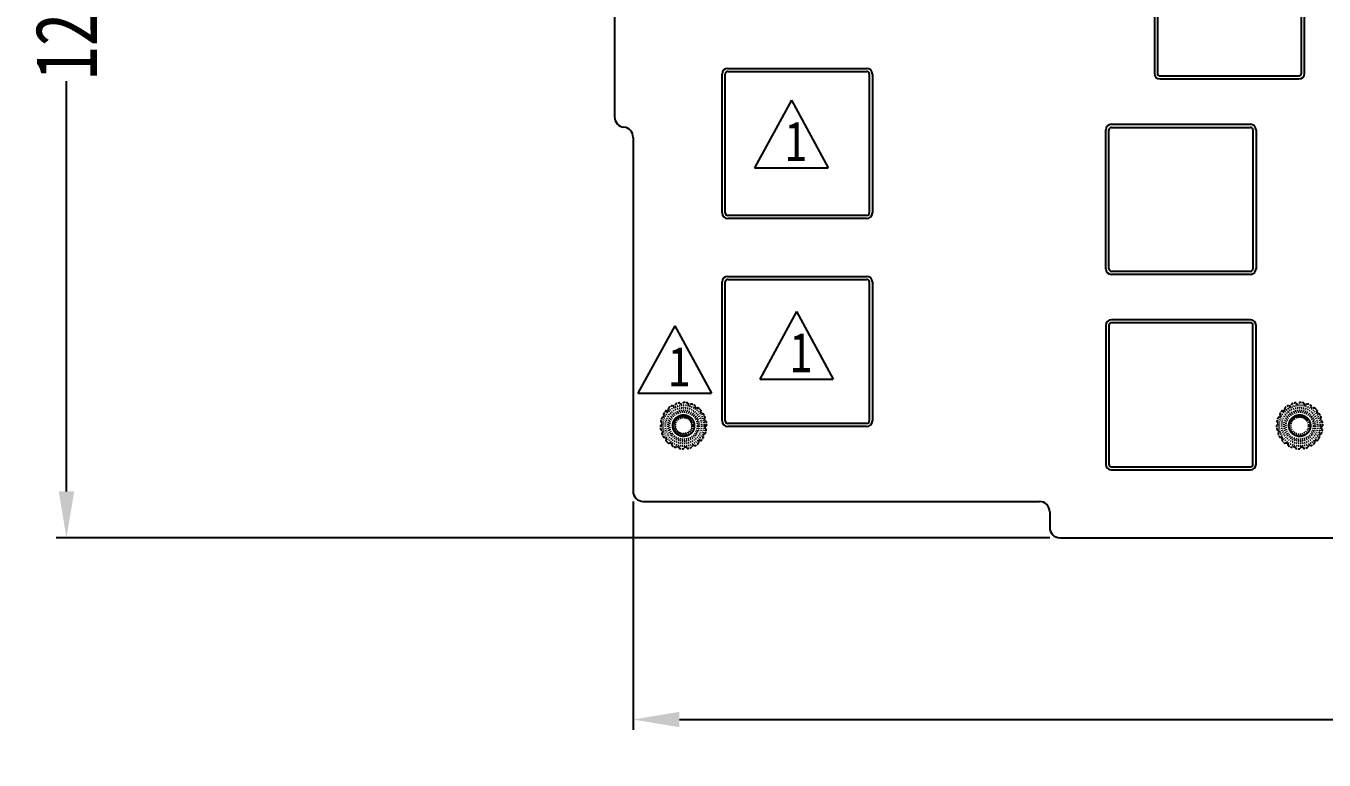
# Model space of a CAD drawing. Header units: inches. Extents: x 87 to 1202, y -45 to 350.
# Drawn here: x 712.7 to 838.8, y 121.7 to 193.1 of the extents above; entities that cross this region are included whole.
import ezdxf

# ---------------------------------------------------------------- set-up
doc = ezdxf.new("R2010")
doc.units = ezdxf.units.IN
doc.header["$LTSCALE"] = 0.909449
doc.header["$MEASUREMENT"] = 0
doc.header["$PDMODE"] = 3
doc.header["$PDSIZE"] = 0.3125
doc.linetypes.add('HIDDEN', pattern=[0.2, 0.1, -0.1])
doc.linetypes.add('PHANTOM', pattern=[0.8, 0.45, -0.05, 0.1, -0.05, 0.1, -0.05])
doc.layers.get('0').update_dxf_attribs({"linetype": 'CONTINUOUS'})
doc.layers.get('Defpoints').update_dxf_attribs({"linetype": 'CONTINUOUS'})
doc.layers.add('DEFAULT_2', color=8, linetype='HIDDEN')
doc.layers.add('DEFAULT_3', color=7, linetype='PHANTOM')
doc.styles.get("Standard").update_dxf_attribs({"font": 'txt', "width": 0.8})
doc.dimstyles.get("Standard").update_dxf_attribs({"dimtxt": 6, "dimasz": 4.5, "dimexe": 1, "dimexo": 1, "dimgap": 0.09, "dimtad": 0, "dimzin": 1, "dimdsep": 46, "dimtxsty": 'STANDARD', "dimcen": 0.09, "dimclrd": 5, "dimclre": 5, "dimclrt": 1, "dimadec": 0, "dimazin": 0, "dimtp": 0.01, "dimtm": 0.01, "dimtfac": 1, "dimtofl": 0, "dimtmove": 0, "dimatfit": 3, "dimfxl": 1, "dimtolj": 1, "dimtzin": 4, "dimarcsym": 0})

# ---------------------------------------------------------------- blocks, each defined once
blk = doc.blocks.new('*D9')
at = {"layer": 'DEFAULT_3', "color": 3, "linetype": 'ByBlock', "lineweight": -2}
for p, q in [((771.66, 146.84), (771.66, 124.64)), ((1125.28, 142.61), (1125.28, 124.64)), ((776.16, 125.64), (918.75, 125.64)), ((1120.78, 125.64), (956.53, 125.64))]:
    blk.add_line(p, q, dxfattribs=at)
at = {"layer": 'DEFAULT_3', "color": 3, "linetype": 'ByBlock'}
for points in [[(776.16, 126.39), (776.16, 124.89), (771.66, 125.64)], [(1120.78, 126.39), (1120.78, 124.89), (1125.28, 125.64)]]:
    blk.add_solid(points, dxfattribs=at)
at = {"layer": 'Defpoints', "color": 0, "linetype": 'ByBlock'}
for p in [(771.66, 147.84), (1125.28, 143.61), (771.66, 125.64)]:
    blk.add_point(p, dxfattribs=at)
at = {"layer": 'DEFAULT_3', "color": 3, "linetype": 'ByBlock', "insert": (937.64, 125.64), "char_height": 6, "attachment_point": 5}
blk.add_mtext('\\A1;353.62%%P0.1', dxfattribs=at)
blk = doc.blocks.new('*D10')
at = {"layer": 'DEFAULT_3', "color": 3, "linetype": 'ByBlock', "lineweight": -2}
for p, q in [((811.15, 266.68), (715.59, 266.68)), ((716.59, 262.18), (716.59, 223.87)), ((716.59, 147.81), (716.59, 187.69)), ((812.15, 143.31), (715.59, 143.31))]:
    blk.add_line(p, q, dxfattribs=at)
at = {"layer": 'DEFAULT_3', "color": 3, "linetype": 'ByBlock'}
for points in [[(715.84, 262.18), (717.34, 262.18), (716.59, 266.68)], [(715.84, 147.81), (717.34, 147.81), (716.59, 143.31)]]:
    blk.add_solid(points, dxfattribs=at)
at = {"layer": 'Defpoints', "color": 0, "linetype": 'ByBlock'}
for p in [(812.15, 266.68), (716.59, 143.31), (813.15, 143.31)]:
    blk.add_point(p, dxfattribs=at)
at = {"layer": 'DEFAULT_3', "color": 3, "linetype": 'ByBlock', "insert": (716.59, 205.78), "char_height": 6, "attachment_point": 5, "rotation": 90}
blk.add_mtext('\\A1;123.37%%P0.1', dxfattribs=at)

msp = doc.modelspace()

# ---------------------------------------------------------------- linework, layer by layer
at = {"color": 7, "linetype": 'Continuous'}
for p, q in [((769.859, 232.233), (769.859, 184.227)), ((822.316, 201.961), (822.316, 188.461)), ((822.616, 201.961), (822.616, 188.461)), ((836.616, 188.461), (836.616, 201.961)), ((836.916, 188.461), (836.916, 201.961)), ((780.313, 174.897), (780.313, 188.397)), ((780.613, 174.897), (780.613, 188.397)), ((780.863, 188.947), (794.363, 188.947)), ((780.863, 188.647), (794.363, 188.647)), ((794.613, 188.397), (794.613, 174.897)), ((794.913, 188.397), (794.913, 174.897)), ((822.866, 188.211), (836.366, 188.211)), ((822.866, 187.911), (836.366, 187.911)), ((817.601, 169.461), (817.601, 182.961)), ((817.901, 169.461), (817.901, 182.961)), ((818.151, 183.511), (831.651, 183.511)), ((818.151, 183.211), (831.651, 183.211)), ((831.901, 182.961), (831.901, 169.461)), ((832.201, 182.961), (832.201, 169.461)), ((771.659, 182.237), (771.659, 147.841)), ((794.363, 174.647), (780.863, 174.647)), ((794.363, 174.347), (780.863, 174.347)), ((831.651, 169.211), (818.151, 169.211)), ((780.313, 154.677), (780.313, 168.177)), ((780.613, 154.677), (780.613, 168.177)), ((780.863, 168.727), (794.363, 168.727)), ((780.863, 168.427), (794.363, 168.427)), ((794.613, 168.177), (794.613, 154.677)), ((794.913, 168.177), (794.913, 154.677)), ((831.651, 168.911), (818.151, 168.911)), ((831.651, 164.511), (818.151, 164.511)), ((831.651, 164.211), (818.151, 164.211)), ((817.601, 163.961), (817.601, 150.461)), ((817.901, 163.961), (817.901, 150.461)), ((831.901, 150.461), (831.901, 163.961)), ((832.201, 150.461), (832.201, 163.961)), ((794.363, 154.427), (780.863, 154.427)), ((794.363, 154.127), (780.863, 154.127)), ((818.151, 150.211), (831.651, 150.211)), ((818.151, 149.911), (831.651, 149.911)), ((772.659, 146.841), (811.145, 146.841)), ((812.145, 145.841), (812.145, 144.311)), ((813.145, 143.311), (877.03, 143.311))]:
    msp.add_line(p, q, dxfattribs=at)
for p, q in [((787.042, 185.84), (783.463, 179.264)), ((787.042, 185.84), (790.62, 179.264)), ((783.463, 179.264), (790.62, 179.264)), ((787.537, 165.308), (783.959, 158.731)), ((787.537, 165.308), (791.115, 158.731)), ((775.703, 163.931), (772.124, 157.354)), ((775.703, 163.931), (779.281, 157.354)), ((783.959, 158.731), (791.115, 158.731)), ((772.124, 157.354), (779.281, 157.354))]:
    msp.add_line(p, q)
for centre, radius, start, end in [((780.863, 188.397), 0.55, 90, 180), ((780.863, 188.397), 0.25, 90, 180), ((794.363, 188.397), 0.55, 0, 90), ((794.363, 188.397), 0.25, 0, 90), ((822.866, 188.461), 0.55, 180.00002, 269.99998), ((822.866, 188.461), 0.25, 179.99997, 269.99997), ((836.366, 188.461), 0.55, 270.00002, 359.99998), ((836.366, 188.461), 0.25, 269.99997, 0), ((770.859, 184.227), 1, 180, 264.26083), ((770.659, 182.237), 1, 0, 84.26083), ((818.151, 182.961), 0.55, 90, 180), ((818.151, 182.961), 0.25, 90, 180), ((831.651, 182.961), 0.55, 0, 90), ((831.651, 182.961), 0.25, 0, 90), ((780.863, 174.897), 0.55, 180, 270), ((780.863, 174.897), 0.25, 180, 270), ((794.363, 174.897), 0.55, 270, 0), ((794.363, 174.897), 0.25, 270, 0), ((818.151, 169.461), 0.55, 180, 270), ((818.151, 169.461), 0.25, 180, 270), ((831.651, 169.461), 0.55, 270, 0), ((831.651, 169.461), 0.25, 270, 0), ((780.863, 168.177), 0.55, 90, 180), ((780.863, 168.177), 0.25, 90, 180), ((794.363, 168.177), 0.55, 0, 90), ((794.363, 168.177), 0.25, 0, 90), ((818.151, 163.961), 0.55, 90.00002, 179.99998), ((818.151, 163.961), 0.25, 89.99997, 179.99997), ((831.651, 163.961), 0.55, 0.00002, 89.99998), ((831.651, 163.961), 0.25, 0, 89.99997), ((780.863, 154.677), 0.55, 180, 270), ((780.863, 154.677), 0.25, 180, 270), ((794.363, 154.677), 0.55, 270, 0), ((794.363, 154.677), 0.25, 270, 0), ((818.151, 150.461), 0.55, 180.00002, 269.99998), ((818.151, 150.461), 0.25, 179.99997, 269.99997), ((831.651, 150.461), 0.55, 270.00002, 359.99998), ((831.651, 150.461), 0.25, 269.99997, 0), ((772.659, 147.841), 1, 180, 270), ((811.145, 145.841), 1, 0, 90), ((813.145, 144.311), 1, 180, 270)]:
    msp.add_arc(centre, radius, start, end, dxfattribs=at)
at = {"layer": 'DEFAULT_2', "color": 8, "linetype": 'HIDDEN'}
for p, q in [((774.626, 155.292), (774.668, 155.17)), ((774.882, 155.658), (775.011, 155.66)), ((775.11, 155.758), (775.112, 155.888)), ((775.6, 156.101), (775.47, 156.147)), ((775.773, 156.282), (775.727, 156.16)), ((776.304, 156.315), (776.198, 156.402)), ((776.528, 156.426), (776.444, 156.327)), ((776.559, 155.061), (776.559, 155.259)), ((777.039, 156.275), (776.969, 156.394)), ((777.288, 156.303), (777.174, 156.239)), ((777.716, 155.986), (777.691, 156.122)), ((777.959, 155.927), (777.831, 155.906)), ((778.254, 155.483), (778.276, 155.619)), ((778.462, 155.345), (778.334, 155.369)), ((834.508, 155.292), (834.551, 155.17)), ((834.764, 155.658), (834.894, 155.66)), ((834.993, 155.758), (834.994, 155.888)), ((835.483, 156.101), (835.353, 156.147)), ((835.655, 156.282), (835.609, 156.16)), ((836.187, 156.315), (836.081, 156.402)), ((836.411, 156.426), (836.326, 156.327)), ((836.441, 155.061), (836.441, 155.259)), ((836.922, 156.275), (836.852, 156.394)), ((837.17, 156.303), (837.057, 156.239)), ((837.599, 155.986), (837.573, 156.122)), ((837.842, 155.927), (837.713, 155.906)), ((838.136, 155.483), (838.158, 155.619)), ((838.344, 155.345), (838.216, 155.369)), ((774.442, 154.326), (774.338, 154.237)), ((774.372, 154.566), (774.455, 154.465)), ((774.609, 155.043), (774.481, 154.995)), ((778.587, 154.827), (778.654, 154.947)), ((778.734, 154.626), (778.623, 154.692)), ((778.663, 153.957), (778.745, 153.857)), ((778.675, 154.096), (778.779, 154.186)), ((834.325, 154.326), (834.221, 154.237)), ((834.255, 154.566), (834.337, 154.465)), ((834.492, 155.043), (834.363, 154.995)), ((838.469, 154.827), (838.536, 154.947)), ((838.617, 154.626), (838.505, 154.692)), ((838.545, 153.957), (838.627, 153.857)), ((838.557, 154.096), (838.662, 154.186)), ((774.495, 153.73), (774.383, 153.797)), ((774.531, 153.596), (774.463, 153.476)), ((774.783, 153.053), (774.656, 153.078)), ((774.864, 152.939), (774.841, 152.803)), ((778.007, 152.664), (778.006, 152.534)), ((778.236, 152.764), (778.106, 152.763)), ((778.449, 153.253), (778.492, 153.13)), ((778.508, 153.379), (778.637, 153.428)), ((834.377, 153.73), (834.265, 153.797)), ((834.413, 153.596), (834.346, 153.476)), ((834.666, 153.053), (834.538, 153.078)), ((834.746, 152.939), (834.724, 152.803)), ((837.89, 152.664), (837.888, 152.534)), ((838.118, 152.764), (837.988, 152.763)), ((838.331, 153.253), (838.374, 153.13)), ((838.39, 153.379), (838.519, 153.428)), ((775.287, 152.516), (775.158, 152.495)), ((775.401, 152.436), (775.426, 152.301)), ((775.943, 152.183), (775.83, 152.12)), ((776.078, 152.147), (776.148, 152.029)), ((776.674, 152.095), (776.589, 151.997)), ((776.813, 152.107), (776.919, 152.02)), ((777.391, 152.262), (777.345, 152.14)), ((777.517, 152.321), (777.647, 152.276)), ((835.169, 152.516), (835.041, 152.495)), ((835.283, 152.436), (835.309, 152.301)), ((835.825, 152.183), (835.712, 152.12)), ((835.96, 152.147), (836.031, 152.029)), ((836.556, 152.095), (836.471, 151.997)), ((836.695, 152.107), (836.802, 152.02)), ((837.273, 152.262), (837.227, 152.14)), ((837.4, 152.321), (837.529, 152.276))]:
    msp.add_line(p, q, dxfattribs=at)
for centre, radius in [((776.559, 154.211), 2), ((776.559, 154.211), 1.75), ((776.559, 154.211), 1.5), ((776.559, 154.211), 1.5), ((776.559, 154.211), 1.35), ((836.441, 154.211), 2), ((836.441, 154.211), 1.75), ((836.441, 154.211), 1.5), ((836.441, 154.211), 1.35), ((776.559, 154.211), 0.85), ((776.559, 154.211), 0.8), ((836.441, 154.211), 0.85)]:
    msp.add_circle(centre, radius, dxfattribs=at)
for centre, radius, start, end in [((776.604, 156.361), 0.1, 88.78772, 139.31073), ((776.559, 154.211), 2.25, 81.21228, 88.78772), ((836.487, 156.361), 0.1, 88.78772, 139.31073), ((836.441, 154.211), 2.25, 81.21228, 88.78772), ((774.72, 155.325), 0.1, 148.78772, 199.31073), ((776.559, 154.211), 2.25, 141.21228, 148.78772), ((774.883, 155.558), 0.1, 90.68927, 141.21228), ((775.01, 155.76), 0.1, 270.68927, 359.31073), ((775.212, 155.887), 0.1, 128.78772, 179.31073), ((776.559, 154.211), 2.25, 121.21228, 128.78772), ((775.445, 156.05), 0.1, 70.68927, 121.21228), ((775.633, 156.196), 0.1, 250.68927, 339.31073), ((775.866, 156.247), 0.1, 108.78772, 159.31073), ((776.559, 154.211), 2.25, 101.21228, 108.78772), ((776.141, 156.32), 0.1, 50.68927, 101.21228), ((776.368, 156.393), 0.1, 230.68927, 319.31073), ((776.887, 156.336), 0.1, 30.68927, 81.21228), ((777.125, 156.326), 0.1, 210.68927, 299.31073), ((777.337, 156.216), 0.1, 68.78772, 119.31073), ((776.559, 154.211), 2.25, 61.21228, 68.78772), ((777.594, 156.096), 0.1, 10.68927, 61.21228), ((777.815, 156.005), 0.1, 190.68927, 279.31073), ((777.975, 155.829), 0.1, 48.78772, 99.31073), ((776.559, 154.211), 2.25, 41.21228, 48.78772), ((778.176, 155.628), 0.1, 350.68927, 41.21228), ((778.352, 155.467), 0.1, 170.68927, 259.31073), ((778.443, 155.247), 0.1, 28.78772, 79.31073), ((776.559, 154.211), 2.25, 21.21228, 28.78772), ((834.602, 155.325), 0.1, 148.78772, 199.31073), ((836.441, 154.211), 2.25, 141.21228, 148.78772), ((834.765, 155.558), 0.1, 90.68927, 141.21228), ((834.893, 155.76), 0.1, 270.68927, 359.31073), ((835.094, 155.887), 0.1, 128.78772, 179.31073), ((836.441, 154.211), 2.25, 121.21228, 128.78772), ((835.327, 156.05), 0.1, 70.68927, 121.21228), ((835.516, 156.196), 0.1, 250.68927, 339.31073), ((835.749, 156.247), 0.1, 108.78772, 159.31073), ((836.441, 154.211), 2.25, 101.21228, 108.78772), ((836.023, 156.32), 0.1, 50.68927, 101.21228), ((836.25, 156.393), 0.1, 230.68927, 319.31073), ((836.77, 156.336), 0.1, 30.68927, 81.21228), ((837.008, 156.326), 0.1, 210.68927, 299.31073), ((837.219, 156.216), 0.1, 68.78772, 119.31073), ((836.441, 154.211), 2.25, 61.21228, 68.78772), ((837.477, 156.096), 0.1, 10.68927, 61.21228), ((837.697, 156.005), 0.1, 190.68927, 279.31073), ((837.858, 155.829), 0.1, 48.78772, 99.31073), ((836.441, 154.211), 2.25, 41.21228, 48.78772), ((838.059, 155.628), 0.1, 350.68927, 41.21228), ((838.235, 155.467), 0.1, 170.68927, 259.31073), ((838.325, 155.247), 0.1, 28.78772, 79.31073), ((836.441, 154.211), 2.25, 21.21228, 28.78772), ((774.409, 154.166), 0.1, 130.68927, 181.21228), ((776.559, 154.211), 2.25, 181.21228, 188.78772), ((774.45, 154.629), 0.1, 168.78772, 219.31073), ((776.559, 154.211), 2.25, 161.21228, 168.78772), ((774.523, 154.904), 0.1, 110.68927, 161.21228), ((774.377, 154.402), 0.1, 310.68927, 39.31073), ((774.574, 155.137), 0.1, 290.68927, 19.31073), ((778.674, 154.778), 0.1, 150.68927, 239.31073), ((778.74, 154.02), 0.1, 130.68927, 219.31073), ((778.563, 154.989), 0.1, 330.68927, 21.21228), ((778.683, 154.54), 0.1, 8.78772, 59.31073), ((778.708, 154.257), 0.1, 310.68927, 1.21228), ((776.559, 154.211), 2.25, 1.21228, 8.78772), ((834.292, 154.166), 0.1, 130.68927, 181.21228), ((836.441, 154.211), 2.25, 181.21228, 188.78772), ((834.332, 154.629), 0.1, 168.78772, 219.31073), ((836.441, 154.211), 2.25, 161.21228, 168.78772), ((834.406, 154.904), 0.1, 110.68927, 161.21228), ((834.26, 154.402), 0.1, 310.68927, 39.31073), ((834.457, 155.137), 0.1, 290.68927, 19.31073), ((838.556, 154.778), 0.1, 150.68927, 239.31073), ((838.623, 154.02), 0.1, 130.68927, 219.31073), ((838.445, 154.989), 0.1, 330.68927, 21.21228), ((838.566, 154.54), 0.1, 8.78772, 59.31073), ((838.591, 154.257), 0.1, 310.68927, 1.21228), ((836.441, 154.211), 2.25, 1.21228, 8.78772), ((774.434, 153.883), 0.1, 188.78772, 239.31073), ((774.554, 153.433), 0.1, 150.68927, 201.21228), ((776.559, 154.211), 2.25, 201.21228, 208.78772), ((774.444, 153.644), 0.1, 330.68927, 59.31073), ((774.674, 153.176), 0.1, 208.78772, 259.31073), ((774.765, 152.955), 0.1, 350.68927, 79.31073), ((774.941, 152.795), 0.1, 170.68927, 221.21228), ((776.559, 154.211), 2.25, 221.21228, 228.78772), ((778.107, 152.663), 0.1, 90.68927, 179.31073), ((778.235, 152.864), 0.1, 270.68927, 321.21228), ((776.559, 154.211), 2.25, 321.21228, 328.78772), ((778.543, 153.286), 0.1, 110.68927, 199.31073), ((778.397, 153.097), 0.1, 328.78772, 19.31073), ((778.594, 153.519), 0.1, 290.68927, 341.21228), ((776.559, 154.211), 2.25, 341.21228, 348.78772), ((778.668, 153.793), 0.1, 348.78772, 39.31073), ((834.316, 153.883), 0.1, 188.78772, 239.31073), ((834.437, 153.433), 0.1, 150.68927, 201.21228), ((836.441, 154.211), 2.25, 201.21228, 208.78772), ((834.326, 153.644), 0.1, 330.68927, 59.31073), ((834.557, 153.176), 0.1, 208.78772, 259.31073), ((834.647, 152.955), 0.1, 350.68927, 79.31073), ((834.824, 152.795), 0.1, 170.68927, 221.21228), ((836.441, 154.211), 2.25, 221.21228, 228.78772), ((837.99, 152.663), 0.1, 90.68927, 179.31073), ((838.117, 152.864), 0.1, 270.68927, 321.21228), ((836.441, 154.211), 2.25, 321.21228, 328.78772), ((838.426, 153.286), 0.1, 110.68927, 199.31073), ((838.28, 153.097), 0.1, 328.78772, 19.31073), ((838.477, 153.519), 0.1, 290.68927, 341.21228), ((836.441, 154.211), 2.25, 341.21228, 348.78772), ((838.55, 153.793), 0.1, 348.78772, 39.31073), ((775.142, 152.594), 0.1, 228.78772, 279.31073), ((775.303, 152.417), 0.1, 10.68927, 99.31073), ((775.523, 152.327), 0.1, 190.68927, 241.21228), ((776.559, 154.211), 2.25, 241.21228, 248.78772), ((775.781, 152.207), 0.1, 248.78772, 299.31073), ((775.992, 152.096), 0.1, 30.68927, 119.31073), ((776.23, 152.086), 0.1, 210.68927, 261.21228), ((776.559, 154.211), 2.25, 261.21228, 268.78772), ((776.513, 152.062), 0.1, 268.78772, 319.31073), ((776.75, 152.03), 0.1, 50.68927, 139.31073), ((776.977, 152.102), 0.1, 230.68927, 281.21228), ((776.559, 154.211), 2.25, 281.21228, 288.78772), ((777.251, 152.176), 0.1, 288.78772, 339.31073), ((777.484, 152.227), 0.1, 70.68927, 159.31073), ((777.673, 152.372), 0.1, 250.68927, 301.21228), ((776.559, 154.211), 2.25, 301.21228, 308.78772), ((777.906, 152.535), 0.1, 308.78772, 359.31073), ((835.025, 152.594), 0.1, 228.78772, 279.31073), ((835.185, 152.417), 0.1, 10.68927, 99.31073), ((835.406, 152.327), 0.1, 190.68927, 241.21228), ((836.441, 154.211), 2.25, 241.21228, 248.78772), ((835.663, 152.207), 0.1, 248.78772, 299.31073), ((835.874, 152.096), 0.1, 30.68927, 119.31073), ((836.113, 152.086), 0.1, 210.68927, 261.21228), ((836.441, 154.211), 2.25, 261.21228, 268.78772), ((836.396, 152.062), 0.1, 268.78772, 319.31073), ((836.632, 152.03), 0.1, 50.68927, 139.31073), ((836.859, 152.102), 0.1, 230.68927, 281.21228), ((836.441, 154.211), 2.25, 281.21228, 288.78772), ((837.134, 152.176), 0.1, 288.78772, 339.31073), ((837.367, 152.227), 0.1, 70.68927, 159.31073), ((837.555, 152.372), 0.1, 250.68927, 301.21228), ((836.441, 154.211), 2.25, 301.21228, 308.78772), ((837.788, 152.535), 0.1, 308.78772, 359.31073)]:
    msp.add_arc(centre, radius, start, end, dxfattribs=at)
for points, knots in [([(776.559, 155.259), (776.655, 155.259), (776.848, 155.232), (777.114, 155.115), (777.339, 154.93), (777.505, 154.69), (777.6, 154.415), (777.615, 154.124), (777.553, 153.839), (777.413, 153.583), (777.211, 153.374), (776.958, 153.229), (776.722, 153.169), (776.53, 153.161), (776.338, 153.18), (776.152, 153.237), (775.984, 153.331), (775.869, 153.419), (775.767, 153.521), (775.679, 153.636), (775.608, 153.762), (775.556, 153.897), (775.522, 154.038), (775.508, 154.182), (775.514, 154.326), (775.54, 154.469), (775.585, 154.606), (775.648, 154.736), (775.729, 154.856), (775.826, 154.964), (775.936, 155.057), (776.058, 155.135), (776.19, 155.195), (776.374, 155.25), (776.569, 155.266), (776.76, 155.243), (776.946, 155.193), (777.119, 155.105), (777.27, 154.985), (777.403, 154.845), (777.53, 154.638), (777.61, 154.358), (777.609, 154.066), (777.506, 153.694), (777.188, 153.305), (776.712, 153.143), (776.328, 153.176), (776.054, 153.278), (775.82, 153.45), (775.67, 153.642), (775.585, 153.815), (775.526, 153.998), (775.504, 154.192), (775.522, 154.383), (775.567, 154.571), (775.65, 154.747), (775.766, 154.901), (775.868, 155.003), (775.983, 155.09), (776.109, 155.161), (776.244, 155.214), (776.385, 155.248), (776.529, 155.261), (776.673, 155.256), (776.816, 155.23), (776.953, 155.185), (777.083, 155.122), (777.203, 155.041), (777.311, 154.945), (777.405, 154.834), (777.482, 154.712), (777.542, 154.581), (777.584, 154.442), (777.613, 154.252), (777.6, 154.009), (777.506, 153.733), (777.34, 153.494), (777.115, 153.308), (776.848, 153.191), (776.56, 153.15), (776.271, 153.191), (776.004, 153.306), (775.779, 153.492), (775.612, 153.731), (775.518, 154.007), (775.501, 154.297), (775.544, 154.487), (775.577, 154.577)], [0, 0, 0, 0, 0.0156207, 0.0312417, 0.0468618, 0.0624828, 0.0781031, 0.0937235, 0.1093442, 0.1249647, 0.1405859, 0.1562066, 0.1718275, 0.1796564, 0.187485, 0.2031064, 0.2109353, 0.2187644, 0.2265933, 0.2344223, 0.2422506, 0.2500798, 0.2579085, 0.2657376, 0.273566, 0.2813951, 0.2892239, 0.2970531, 0.304882, 0.3127109, 0.3205401, 0.328369, 0.3361983, 0.3440269, 0.3596489, 0.3674779, 0.3753061, 0.3909275, 0.3987563, 0.4065849, 0.422206, 0.4378259, 0.4534474, 0.4690682, 0.5000189, 0.5309693, 0.5465897, 0.5622108, 0.5778305, 0.5934519, 0.6012804, 0.6091092, 0.6247304, 0.6325586, 0.6403878, 0.6560103, 0.6638391, 0.6716685, 0.6794976, 0.6873268, 0.6951557, 0.7029845, 0.7108136, 0.7186426, 0.7264716, 0.7343, 0.7421292, 0.7499578, 0.7577868, 0.765615, 0.7734441, 0.7812731, 0.7891022, 0.7969311, 0.8125525, 0.8281721, 0.8437932, 0.8594143, 0.8750359, 0.8906567, 0.9062774, 0.9218976, 0.9375176, 0.9531382, 0.968758, 0.9843791, 1, 1, 1, 1]), ([(775.873, 153.42), (775.8, 153.482), (775.672, 153.629), (775.568, 153.849), (775.523, 154.036), (775.503, 154.227), (775.53, 154.469), (775.638, 154.739), (775.817, 154.969), (776.051, 155.143), (776.324, 155.245), (776.614, 155.271), (776.9, 155.215), (777.161, 155.085), (777.375, 154.888), (777.504, 154.681), (777.569, 154.5), (777.599, 154.358), (777.609, 154.214), (777.6, 154.07), (777.571, 153.928), (777.506, 153.747), (777.404, 153.58), (777.273, 153.44), (777.16, 153.349), (777.036, 153.275), (776.903, 153.218), (776.763, 153.18), (776.62, 153.162), (776.475, 153.164), (776.332, 153.185), (776.193, 153.226), (776.018, 153.305), (775.86, 153.42), (775.731, 153.563), (775.623, 153.723), (775.55, 153.903), (775.514, 154.092), (775.506, 154.285), (775.546, 154.525), (775.648, 154.745), (775.764, 154.899), (775.9, 155.035), (776.103, 155.17), (776.381, 155.257), (776.672, 155.266), (776.955, 155.195), (777.208, 155.051), (777.378, 154.877), (777.481, 154.714), (777.562, 154.539), (777.615, 154.302), (777.603, 154.059), (777.554, 153.873), (777.479, 153.696), (777.369, 153.535), (777.23, 153.402), (777.073, 153.29), (776.895, 153.211), (776.707, 153.171), (776.562, 153.16), (776.418, 153.17), (776.276, 153.199), (776.14, 153.247), (776.011, 153.314), (775.894, 153.398), (775.788, 153.497), (775.697, 153.609), (775.598, 153.775), (775.534, 153.959), (775.51, 154.15), (775.511, 154.294), (775.533, 154.437), (775.573, 154.576), (775.633, 154.708), (775.735, 154.871), (775.871, 155.011), (776.03, 155.12), (776.203, 155.205), (776.438, 155.265), (776.73, 155.259), (777.008, 155.172), (777.253, 155.014), (777.444, 154.794), (777.57, 154.532), (777.619, 154.244), (777.593, 154.003), (777.534, 153.819), (777.449, 153.646), (777.302, 153.453), (777.145, 153.338), (777.061, 153.292)], [0, 0, 0, 0, 0.0156096, 0.031221, 0.0390447, 0.0468683, 0.0624787, 0.0780888, 0.0936992, 0.1093098, 0.1249201, 0.1405311, 0.156141, 0.1717516, 0.1873612, 0.2029723, 0.210796, 0.2186198, 0.2264437, 0.2342675, 0.242091, 0.2499147, 0.2655261, 0.2733497, 0.2811733, 0.2889973, 0.2968212, 0.3046448, 0.3124685, 0.3202923, 0.3281163, 0.33594, 0.3437638, 0.3593756, 0.3671993, 0.3750228, 0.390634, 0.3984577, 0.4062812, 0.4218922, 0.437502, 0.4453257, 0.4531497, 0.4687598, 0.4843705, 0.499981, 0.5155915, 0.5312022, 0.5468126, 0.5546364, 0.5624603, 0.57807, 0.5936809, 0.6015045, 0.6093282, 0.6249393, 0.632763, 0.6405865, 0.6561984, 0.6640219, 0.6718457, 0.6796696, 0.6874935, 0.6953171, 0.7031409, 0.7109647, 0.7187886, 0.7266122, 0.7344359, 0.7500473, 0.7578711, 0.7656947, 0.7735183, 0.7813423, 0.7891661, 0.7969897, 0.8126009, 0.8204246, 0.8282482, 0.8438586, 0.8594686, 0.8750795, 0.8906898, 0.9063003, 0.9219107, 0.937521, 0.9531313, 0.9609552, 0.9687788, 0.9843901, 1, 1, 1, 1]), ([(775.577, 154.577), (775.611, 154.667), (775.703, 154.839), (775.906, 155.047), (776.158, 155.194), (776.441, 155.265), (776.732, 155.258), (777.01, 155.171), (777.255, 155.013), (777.446, 154.792), (777.571, 154.529), (777.619, 154.242), (777.593, 154), (777.533, 153.817), (777.448, 153.644), (777.329, 153.49), (777.182, 153.365), (777.06, 153.288), (776.929, 153.228), (776.79, 153.186), (776.647, 153.164), (776.502, 153.162), (776.359, 153.18), (776.219, 153.217), (776.086, 153.273), (775.961, 153.347), (775.848, 153.437), (775.749, 153.542), (775.664, 153.659), (775.597, 153.788), (775.548, 153.924), (775.518, 154.065), (775.508, 154.209), (775.521, 154.402), (775.574, 154.589), (775.662, 154.76), (775.774, 154.917), (775.917, 155.049), (776.082, 155.148), (776.26, 155.223), (776.498, 155.27), (776.789, 155.247), (777.062, 155.145), (777.374, 154.918), (777.627, 154.484), (777.613, 153.982), (777.448, 153.633), (777.257, 153.412), (777.013, 153.253), (776.781, 153.18), (776.59, 153.161), (776.397, 153.169), (776.208, 153.216), (776.035, 153.3), (775.875, 153.407), (775.739, 153.547), (775.635, 153.709), (775.575, 153.841), (775.534, 153.979), (775.512, 154.122), (775.509, 154.267), (775.527, 154.41), (775.564, 154.55), (775.62, 154.684), (775.694, 154.808), (775.784, 154.921), (775.889, 155.021), (776.007, 155.105), (776.134, 155.173), (776.27, 155.222), (776.412, 155.252), (776.556, 155.262), (776.701, 155.253), (776.889, 155.213), (777.112, 155.116), (777.338, 154.932), (777.504, 154.692), (777.6, 154.417), (777.616, 154.126), (777.553, 153.841), (777.415, 153.585), (777.213, 153.375), (776.96, 153.23), (776.678, 153.157), (776.387, 153.165), (776.108, 153.25), (775.945, 153.357), (775.873, 153.42)], [0, 0, 0, 0, 0.0156206, 0.0312417, 0.0468618, 0.0624828, 0.0781032, 0.0937235, 0.1093442, 0.1249647, 0.140586, 0.1562066, 0.1718275, 0.1796564, 0.187485, 0.2031065, 0.2109353, 0.2187644, 0.2265933, 0.2344223, 0.2422506, 0.2500798, 0.2579085, 0.2657376, 0.2735661, 0.2813951, 0.289224, 0.2970531, 0.304882, 0.3127109, 0.3205401, 0.3283691, 0.3361983, 0.3440269, 0.359649, 0.367478, 0.3753061, 0.3909275, 0.3987563, 0.4065849, 0.4222061, 0.437826, 0.4534474, 0.4690682, 0.500019, 0.5309693, 0.5465897, 0.5622108, 0.5778305, 0.5934519, 0.6012804, 0.6091092, 0.6247304, 0.6325587, 0.6403878, 0.6560103, 0.6638391, 0.6716686, 0.6794976, 0.6873268, 0.6951557, 0.7029845, 0.7108136, 0.7186426, 0.7264716, 0.7343, 0.7421292, 0.7499578, 0.7577868, 0.765615, 0.7734441, 0.7812731, 0.7891022, 0.7969312, 0.8125525, 0.8281721, 0.8437932, 0.8594143, 0.8750359, 0.8906567, 0.9062774, 0.9218976, 0.9375176, 0.9531382, 0.968758, 0.9843791, 1, 1, 1, 1]), ([(836.441, 155.259), (836.537, 155.259), (836.73, 155.232), (836.996, 155.115), (837.222, 154.93), (837.387, 154.69), (837.483, 154.415), (837.498, 154.124), (837.435, 153.839), (837.296, 153.583), (837.093, 153.374), (836.84, 153.229), (836.605, 153.169), (836.412, 153.161), (836.221, 153.18), (836.035, 153.237), (835.867, 153.331), (835.751, 153.419), (835.649, 153.521), (835.562, 153.636), (835.491, 153.762), (835.438, 153.897), (835.405, 154.038), (835.391, 154.182), (835.396, 154.326), (835.422, 154.469), (835.468, 154.606), (835.531, 154.736), (835.612, 154.856), (835.708, 154.964), (835.819, 155.057), (835.941, 155.135), (836.072, 155.195), (836.257, 155.25), (836.451, 155.266), (836.642, 155.243), (836.828, 155.193), (837.002, 155.105), (837.153, 154.985), (837.285, 154.845), (837.412, 154.638), (837.492, 154.358), (837.492, 154.066), (837.388, 153.694), (837.07, 153.305), (836.595, 153.143), (836.21, 153.176), (835.937, 153.278), (835.702, 153.45), (835.552, 153.642), (835.468, 153.815), (835.408, 153.998), (835.386, 154.192), (835.404, 154.383), (835.449, 154.571), (835.532, 154.747), (835.648, 154.901), (835.75, 155.003), (835.866, 155.09), (835.992, 155.161), (836.127, 155.214), (836.267, 155.248), (836.411, 155.261), (836.556, 155.256), (836.698, 155.23), (836.836, 155.185), (836.966, 155.122), (837.086, 155.041), (837.194, 154.945), (837.287, 154.834), (837.365, 154.712), (837.425, 154.581), (837.466, 154.442), (837.496, 154.252), (837.482, 154.009), (837.388, 153.733), (837.222, 153.494), (836.998, 153.308), (836.731, 153.191), (836.442, 153.15), (836.154, 153.191), (835.886, 153.306), (835.662, 153.492), (835.495, 153.731), (835.401, 154.007), (835.383, 154.297), (835.426, 154.487), (835.46, 154.577)], [0, 0, 0, 0, 0.0156207, 0.0312417, 0.0468618, 0.0624828, 0.0781031, 0.0937235, 0.1093442, 0.1249647, 0.1405859, 0.1562066, 0.1718275, 0.1796564, 0.187485, 0.2031064, 0.2109353, 0.2187644, 0.2265933, 0.2344223, 0.2422506, 0.2500798, 0.2579085, 0.2657376, 0.273566, 0.2813951, 0.2892239, 0.2970531, 0.304882, 0.3127109, 0.3205401, 0.328369, 0.3361983, 0.3440269, 0.3596489, 0.3674779, 0.3753061, 0.3909275, 0.3987563, 0.4065849, 0.422206, 0.4378259, 0.4534474, 0.4690682, 0.5000189, 0.5309693, 0.5465897, 0.5622108, 0.5778305, 0.5934519, 0.6012804, 0.6091092, 0.6247304, 0.6325586, 0.6403878, 0.6560103, 0.6638391, 0.6716685, 0.6794976, 0.6873268, 0.6951557, 0.7029845, 0.7108136, 0.7186426, 0.7264716, 0.7343, 0.7421292, 0.7499578, 0.7577868, 0.765615, 0.7734441, 0.7812731, 0.7891022, 0.7969311, 0.8125525, 0.8281721, 0.8437932, 0.8594143, 0.8750359, 0.8906567, 0.9062774, 0.9218976, 0.9375176, 0.9531382, 0.968758, 0.9843791, 1, 1, 1, 1]), ([(835.755, 153.42), (835.683, 153.482), (835.554, 153.629), (835.451, 153.849), (835.405, 154.036), (835.386, 154.227), (835.412, 154.469), (835.521, 154.739), (835.7, 154.969), (835.934, 155.143), (836.207, 155.245), (836.497, 155.271), (836.783, 155.215), (837.043, 155.085), (837.258, 154.888), (837.386, 154.681), (837.452, 154.5), (837.481, 154.358), (837.492, 154.214), (837.483, 154.07), (837.453, 153.928), (837.388, 153.747), (837.287, 153.58), (837.155, 153.44), (837.042, 153.349), (836.918, 153.275), (836.785, 153.218), (836.646, 153.18), (836.502, 153.162), (836.357, 153.164), (836.214, 153.185), (836.075, 153.226), (835.9, 153.305), (835.743, 153.42), (835.614, 153.563), (835.506, 153.723), (835.432, 153.903), (835.397, 154.092), (835.388, 154.285), (835.428, 154.525), (835.531, 154.745), (835.647, 154.899), (835.782, 155.035), (835.985, 155.17), (836.263, 155.257), (836.555, 155.266), (836.837, 155.195), (837.09, 155.051), (837.26, 154.877), (837.364, 154.714), (837.444, 154.539), (837.498, 154.302), (837.486, 154.059), (837.436, 153.873), (837.362, 153.696), (837.251, 153.535), (837.112, 153.402), (836.955, 153.29), (836.777, 153.211), (836.589, 153.171), (836.445, 153.16), (836.3, 153.17), (836.159, 153.199), (836.022, 153.247), (835.894, 153.314), (835.776, 153.398), (835.67, 153.497), (835.579, 153.609), (835.481, 153.775), (835.417, 153.959), (835.392, 154.15), (835.393, 154.294), (835.415, 154.437), (835.456, 154.576), (835.515, 154.708), (835.618, 154.871), (835.753, 155.011), (835.912, 155.12), (836.085, 155.205), (836.321, 155.265), (836.612, 155.259), (836.89, 155.172), (837.135, 155.014), (837.327, 154.794), (837.453, 154.532), (837.501, 154.244), (837.476, 154.003), (837.416, 153.819), (837.332, 153.646), (837.184, 153.453), (837.027, 153.338), (836.943, 153.292)], [0, 0, 0, 0, 0.0156096, 0.031221, 0.0390447, 0.0468683, 0.0624787, 0.0780888, 0.0936992, 0.1093098, 0.1249201, 0.1405311, 0.156141, 0.1717516, 0.1873612, 0.2029723, 0.210796, 0.2186198, 0.2264437, 0.2342675, 0.242091, 0.2499147, 0.2655261, 0.2733497, 0.2811733, 0.2889973, 0.2968212, 0.3046448, 0.3124685, 0.3202923, 0.3281163, 0.33594, 0.3437638, 0.3593756, 0.3671993, 0.3750228, 0.390634, 0.3984577, 0.4062812, 0.4218922, 0.437502, 0.4453257, 0.4531497, 0.4687598, 0.4843705, 0.499981, 0.5155915, 0.5312022, 0.5468126, 0.5546364, 0.5624603, 0.57807, 0.5936809, 0.6015045, 0.6093282, 0.6249393, 0.632763, 0.6405865, 0.6561984, 0.6640219, 0.6718457, 0.6796696, 0.6874935, 0.6953171, 0.7031409, 0.7109647, 0.7187886, 0.7266122, 0.7344359, 0.7500473, 0.7578711, 0.7656947, 0.7735183, 0.7813423, 0.7891661, 0.7969897, 0.8126009, 0.8204246, 0.8282482, 0.8438586, 0.8594686, 0.8750795, 0.8906898, 0.9063003, 0.9219107, 0.937521, 0.9531313, 0.9609552, 0.9687788, 0.9843901, 1, 1, 1, 1]), ([(835.46, 154.577), (835.493, 154.667), (835.585, 154.839), (835.789, 155.047), (836.041, 155.194), (836.323, 155.265), (836.614, 155.258), (836.892, 155.171), (837.137, 155.013), (837.328, 154.792), (837.454, 154.529), (837.501, 154.242), (837.475, 154), (837.415, 153.817), (837.331, 153.644), (837.212, 153.49), (837.065, 153.365), (836.943, 153.288), (836.811, 153.228), (836.673, 153.186), (836.53, 153.164), (836.385, 153.162), (836.241, 153.18), (836.102, 153.217), (835.968, 153.273), (835.844, 153.347), (835.731, 153.437), (835.631, 153.542), (835.547, 153.659), (835.48, 153.788), (835.431, 153.924), (835.401, 154.065), (835.39, 154.209), (835.403, 154.402), (835.456, 154.589), (835.545, 154.76), (835.657, 154.917), (835.8, 155.049), (835.965, 155.148), (836.142, 155.223), (836.381, 155.27), (836.671, 155.247), (836.944, 155.145), (837.256, 154.918), (837.51, 154.484), (837.495, 153.982), (837.33, 153.633), (837.14, 153.412), (836.896, 153.253), (836.664, 153.18), (836.472, 153.161), (836.28, 153.169), (836.091, 153.216), (835.918, 153.3), (835.758, 153.407), (835.621, 153.547), (835.518, 153.709), (835.458, 153.841), (835.416, 153.979), (835.394, 154.122), (835.392, 154.267), (835.409, 154.41), (835.447, 154.55), (835.503, 154.684), (835.576, 154.808), (835.666, 154.921), (835.772, 155.021), (835.889, 155.105), (836.017, 155.173), (836.153, 155.222), (836.295, 155.252), (836.439, 155.262), (836.583, 155.253), (836.772, 155.213), (836.995, 155.116), (837.22, 154.932), (837.386, 154.692), (837.482, 154.417), (837.498, 154.126), (837.436, 153.841), (837.297, 153.585), (837.095, 153.375), (836.843, 153.23), (836.56, 153.157), (836.269, 153.165), (835.991, 153.25), (835.828, 153.357), (835.755, 153.42)], [0, 0, 0, 0, 0.0156206, 0.0312417, 0.0468618, 0.0624828, 0.0781032, 0.0937235, 0.1093442, 0.1249647, 0.140586, 0.1562066, 0.1718275, 0.1796564, 0.187485, 0.2031065, 0.2109353, 0.2187644, 0.2265933, 0.2344223, 0.2422506, 0.2500798, 0.2579085, 0.2657376, 0.2735661, 0.2813951, 0.289224, 0.2970531, 0.304882, 0.3127109, 0.3205401, 0.3283691, 0.3361983, 0.3440269, 0.359649, 0.367478, 0.3753061, 0.3909275, 0.3987563, 0.4065849, 0.4222061, 0.437826, 0.4534474, 0.4690682, 0.500019, 0.5309693, 0.5465897, 0.5622108, 0.5778305, 0.5934519, 0.6012804, 0.6091092, 0.6247304, 0.6325587, 0.6403878, 0.6560103, 0.6638391, 0.6716686, 0.6794976, 0.6873268, 0.6951557, 0.7029845, 0.7108136, 0.7186426, 0.7264716, 0.7343, 0.7421292, 0.7499578, 0.7577868, 0.765615, 0.7734441, 0.7812731, 0.7891022, 0.7969312, 0.8125525, 0.8281721, 0.8437932, 0.8594143, 0.8750359, 0.8906567, 0.9062774, 0.9218976, 0.9375176, 0.9531382, 0.968758, 0.9843791, 1, 1, 1, 1]), ([(777.061, 153.292), (776.979, 153.251), (776.804, 153.191), (776.528, 153.172), (776.301, 153.219), (776.133, 153.291), (775.975, 153.384), (775.805, 153.541), (775.684, 153.738), (775.623, 153.911), (775.586, 154.091), (775.588, 154.276), (775.629, 154.455), (775.679, 154.583), (775.746, 154.703), (775.83, 154.812), (775.929, 154.908), (776.042, 154.988), (776.164, 155.05), (776.295, 155.094), (776.43, 155.118), (776.568, 155.121), (776.704, 155.103), (776.837, 155.065), (776.962, 155.008), (777.114, 154.906), (777.209, 154.803), (777.26, 154.728)], [0, 0, 0, 0, 0.0624553, 0.1248968, 0.1873396, 0.218634, 0.2499241, 0.3123536, 0.3747813, 0.4060674, 0.4373525, 0.4997669, 0.5310491, 0.5623321, 0.5936153, 0.6248968, 0.6561756, 0.6874524, 0.7187309, 0.7500095, 0.7812895, 0.8125666, 0.8438407, 0.8751133, 0.9063832, 0.9376526, 1, 1, 1, 1]), ([(777.26, 154.728), (777.22, 154.779), (777.129, 154.872), (776.964, 154.979), (776.78, 155.045), (776.65, 155.061), (776.585, 155.061)], [0, 0, 0, 0, 0.2500181, 0.5000116, 0.7499864, 1, 1, 1, 1]), ([(836.943, 153.292), (836.861, 153.251), (836.686, 153.191), (836.41, 153.172), (836.184, 153.219), (836.015, 153.291), (835.858, 153.384), (835.688, 153.541), (835.567, 153.738), (835.505, 153.911), (835.469, 154.091), (835.471, 154.276), (835.511, 154.455), (835.561, 154.583), (835.629, 154.703), (835.713, 154.812), (835.812, 154.908), (835.924, 154.988), (836.047, 155.05), (836.177, 155.094), (836.313, 155.118), (836.45, 155.121), (836.587, 155.103), (836.719, 155.065), (836.844, 155.008), (836.996, 154.906), (837.091, 154.803), (837.142, 154.728)], [0, 0, 0, 0, 0.0624553, 0.1248968, 0.1873396, 0.218634, 0.2499241, 0.3123536, 0.3747813, 0.4060674, 0.4373525, 0.4997669, 0.5310491, 0.5623321, 0.5936153, 0.6248968, 0.6561756, 0.6874524, 0.7187309, 0.7500095, 0.7812895, 0.8125666, 0.8438407, 0.8751133, 0.9063832, 0.9376526, 1, 1, 1, 1]), ([(837.142, 154.728), (837.103, 154.779), (837.011, 154.872), (836.847, 154.979), (836.662, 155.045), (836.532, 155.061), (836.468, 155.061)], [0, 0, 0, 0, 0.2500181, 0.5000116, 0.7499864, 1, 1, 1, 1])]:
    msp.add_open_spline(points, degree=3, knots=knots, dxfattribs=at)
for points in [[(777.202, 154.767), (777.222, 154.754), (777.241, 154.742), (777.26, 154.728)], [(837.085, 154.767), (837.104, 154.754), (837.124, 154.742), (837.142, 154.728)]]:
    msp.add_open_spline(points, degree=3, dxfattribs=at)

# ---------------------------------------------------------------- texts
at = {"char_height": 3.87513, "width": 15.95601, "attachment_point": 1}
for insert in [(786.435, 183.811), (786.93, 163.279), (775.096, 161.902)]:
    msp.add_mtext('{\\fSimSun|b0|i0|c134|p2;1}', dxfattribs=dict(at, insert=insert))

# ---------------------------------------------------------------- dimensions: what is measured, and where the dimension line sits
at = {"layer": 'DEFAULT_3', "linetype": 'ByBlock'}
dim = msp.add_linear_dim(base=(716.588, 143.311), p1=(812.145, 266.68), p2=(813.145, 143.311), angle=90, text='<>%%P0.1', dimstyle='STANDARD', override={"dimclrd": 3, "dimclre": 3, "dimclrt": 3, "dimtfillclr": 256}, dxfattribs=at)
dim.commit()
dim.dimension.update_dxf_attribs({"geometry": '*D10', "text_midpoint": (716.588, 205.781), "dimtype": 160})
dim = msp.add_linear_dim(base=(771.659, 125.64), p1=(1125.278, 143.611), p2=(771.659, 147.841), text='<>%%P0.1', dimstyle='STANDARD', override={"dimclrd": 3, "dimclre": 3, "dimclrt": 3, "dimtfillclr": 256}, dxfattribs=at)
dim.commit()
dim.dimension.update_dxf_attribs({"geometry": '*D9', "text_midpoint": (937.644, 125.64), "dimtype": 160})

doc.saveas('drawing.dxf')
